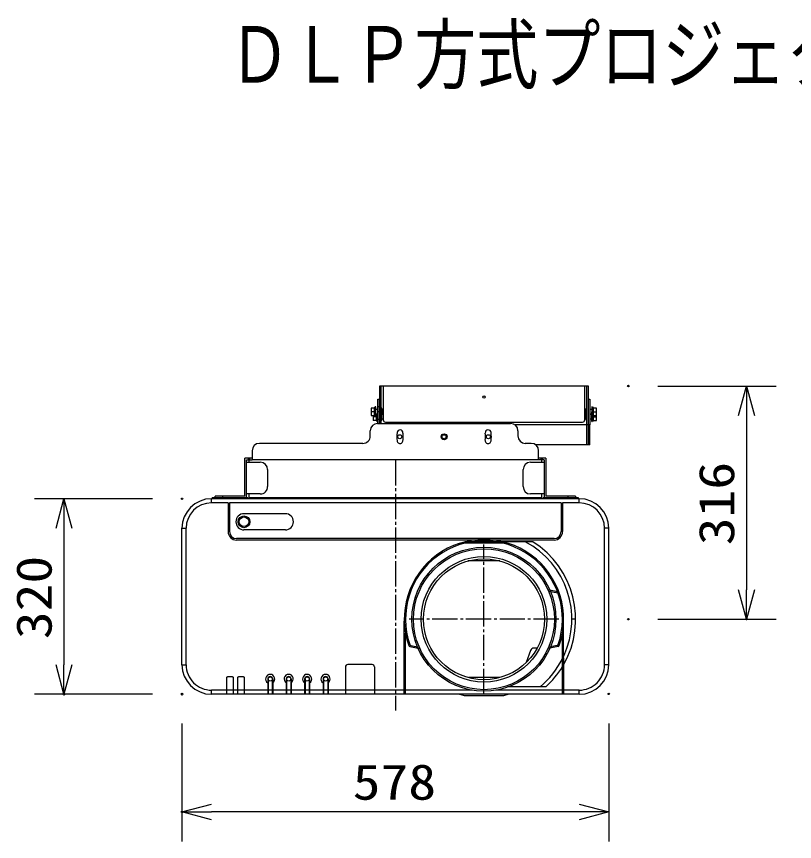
# Model space of a CAD drawing. Units: millimetres, scale not verified. Extents: x -63 to 63, y -57 to 57.
# Drawn here: x -49.8 to 2.8, y 1.5 to 57.4 of the extents above; entities that cross this region are included whole.
import ezdxf
from ezdxf.enums import TextEntityAlignment as Align

# ---------------------------------------------------------------- set-up
doc = ezdxf.new("R2010")
doc.units = ezdxf.units.MM
doc.header["$LTSCALE"] = 0.190236
doc.header["$PDMODE"] = 32
doc.header["$PDSIZE"] = 0.0951
doc.linetypes.add('CHAIN2', pattern=[12, 9, -1, 1, -1])
for name, color, linetype in [('0-0_MOJI1', 2, 'Continuous'), ('0-2_GAIKEI', 1, 'Continuous'), ('0-4_SUNPO', 3, 'Continuous'), ('0-5_Defpoints', 7, 'Continuous')]:
    doc.layers.add(name, color=color, linetype=linetype)
doc.styles.add('ＭＳ ゴシック', font='')
doc.styles.get('ＭＳ ゴシック').set_extended_font_data('MS Gothic')

# ---------------------------------------------------------------- blocks, each defined once
blk = doc.blocks.new('_OPEN30')
at = {"layer": '0-5_Defpoints'}
blk.add_line((0, 0), (-1, 0), dxfattribs=at)
blk.add_lwpolyline([(-1, 0.26795), (0, 0), (-1, -0.26795)], dxfattribs=at)

msp = doc.modelspace()

# ---------------------------------------------------------------- linework, layer by layer
at = {"layer": '0-2_GAIKEI', "color": 7}
for p, q in [((-11.1174, 32.3722), (-25.264, 32.3722)), ((-25.264, 32.3722), (-25.264, 29.8317)), ((-11.1174, 28.3872), (-11.1174, 32.3722)), ((-25.3907, 29.8368), (-16.3907, 29.8368)), ((-25.8907, 28.9868), (-25.8907, 29.3368)), ((-15.8907, 29.3368), (-15.8907, 28.9868)), ((-33.8907, 27.9868), (-33.8907, 27.3618)), ((-26.3907, 28.4868), (-33.3907, 28.4868)), ((-14.9907, 28.4868), (-15.3907, 28.4868)), ((-11.0178, 28.3872), (-14.6912, 28.3872)), ((-14.4907, 27.3618), (-14.4907, 27.9868)), ((-34.3907, 24.9118), (-34.3907, 27.4868)), ((-13.9907, 27.4868), (-13.9907, 24.9118)), ((-34.2657, 24.7868), (-34.2657, 27.3618)), ((-14.1157, 27.3618), (-33.8907, 27.3618)), ((-14.1157, 27.3618), (-14.1157, 24.7868)), ((-11.7407, 24.7368), (-36.6407, 24.7368)), ((-34.1907, 24.7868), (-36.5908, 24.7868)), ((-36.5908, 24.7368), (-36.5908, 24.7868)), ((-36.3907, 24.7868), (-36.3907, 24.9118)), ((-35.8907, 24.9118), (-36.3907, 24.9118)), ((-34.3907, 24.9118), (-35.8907, 24.9118)), ((-34.1907, 24.7368), (-34.1907, 24.7868)), ((-11.7907, 24.7868), (-14.1907, 24.7868)), ((-14.1907, 24.7368), (-14.1907, 24.7868)), ((-11.9907, 24.9118), (-11.9907, 24.7868)), ((-11.7907, 24.7368), (-11.7907, 24.7868)), ((-38.6407, 13.4868), (-38.6407, 22.7368)), ((-9.7407, 13.4868), (-9.7407, 22.7368)), ((-11.7407, 11.4868), (-36.6407, 11.4868))]:
    msp.add_line(p, q, dxfattribs=at)
at = {"layer": '0-2_GAIKEI'}
for p, q in [((-25.1644, 32.3722), (-25.1644, 31.2139)), ((-25.015, 32.3722), (-25.015, 30.0808)), ((-11.3665, 30.0808), (-11.3665, 32.3722)), ((-11.217, 31.2139), (-11.217, 32.3722)), ((-25.3836, 30.9774), (-25.3836, 31.4755)), ((-25.3836, 31.4755), (-25.284, 31.4755)), ((-25.284, 31.4755), (-25.284, 30.9774)), ((-11.1174, 31.4755), (-11.0178, 31.4755)), ((-11.0178, 31.4755), (-11.0178, 30.9774)), ((-25.548, 30.9151), (-25.6227, 30.9151)), ((-25.6227, 30.9151), (-25.6227, 30.8778)), ((-25.6227, 30.8758), (-25.6227, 30.6308)), ((-25.5081, 30.9525), (-25.548, 30.9525)), ((-25.3836, 30.7782), (-25.5081, 30.7782)), ((-25.3836, 30.9774), (-25.284, 30.9774)), ((-25.3836, 30.6287), (-25.3836, 30.9774)), ((-25.284, 30.9774), (-25.284, 30.6287)), ((-25.1644, 31.2139), (-25.264, 31.2139)), ((-25.1644, 30.752), (-25.264, 30.752)), ((-25.1644, 31.2139), (-25.1644, 30.752)), ((-25.1146, 30.8653), (-25.1644, 30.8653)), ((-25.1644, 30.752), (-25.1644, 29.8317)), ((-25.0498, 30.7782), (-25.1146, 30.7782)), ((-25.0249, 30.7533), (-25.0498, 30.7782)), ((-11.3515, 30.7782), (-11.3665, 30.7632)), ((-11.2668, 30.7782), (-11.3515, 30.7782)), ((-11.217, 30.8653), (-11.2668, 30.8653)), ((-11.2668, 30.8653), (-11.2668, 30.3921)), ((-11.217, 30.752), (-11.217, 31.2139)), ((-11.217, 29.7321), (-11.217, 30.752)), ((-11.0178, 30.9774), (-11.0178, 30.6287)), ((-10.8932, 30.7782), (-11.0178, 30.7782)), ((-10.8534, 30.9525), (-10.8932, 30.9525)), ((-10.8932, 30.9525), (-10.8932, 30.6287)), ((-10.8534, 30.6287), (-10.8534, 30.9525)), ((-10.7787, 30.9151), (-10.8534, 30.9151)), ((-10.7787, 30.8778), (-10.7787, 30.9151)), ((-10.7787, 30.8778), (-10.7787, 30.8757)), ((-10.5794, 30.8778), (-10.7787, 30.8778)), ((-10.7787, 30.6308), (-10.7787, 30.8757)), ((-25.8219, 30.3797), (-25.6227, 30.3797)), ((-25.6227, 30.6287), (-25.6227, 30.6308)), ((-25.6227, 30.6267), (-25.6227, 30.3817)), ((-25.6227, 30.3797), (-25.6227, 30.3817)), ((-25.6227, 30.3797), (-25.6227, 30.3423)), ((-25.6227, 30.3423), (-25.548, 30.3423)), ((-25.548, 30.3049), (-25.5081, 30.3049)), ((-25.5081, 30.4793), (-25.3836, 30.4793)), ((-25.4982, 30.4793), (-25.4982, 30.297)), ((-25.4982, 30.295), (-25.4982, 30.297)), ((-25.4982, 30.293), (-25.4982, 30.048)), ((-25.4234, 30.4793), (-25.4234, 29.9712)), ((-25.284, 30.6287), (-25.3836, 30.6287)), ((-25.3836, 30.1306), (-25.3836, 30.6287)), ((-25.284, 30.6287), (-25.284, 30.1306)), ((-25.1644, 30.3921), (-25.1146, 30.3921)), ((-25.1146, 30.4793), (-25.0498, 30.4793)), ((-25.015, 30.4444), (-25.1146, 30.4444)), ((-25.0498, 30.4793), (-25.0249, 30.5042)), ((-11.3665, 30.4942), (-11.3515, 30.4793)), ((-11.3515, 30.4444), (-11.3665, 30.4295)), ((-11.3515, 30.4793), (-11.2668, 30.4793)), ((-11.2668, 30.4444), (-11.3515, 30.4444)), ((-11.2668, 30.3921), (-11.217, 30.3921)), ((-11.2668, 30.3921), (-11.2668, 30.0584)), ((-11.0178, 30.6287), (-11.0178, 30.1306)), ((-11.0178, 30.4793), (-10.8932, 30.4793)), ((-10.8932, 30.4444), (-11.0178, 30.4444)), ((-10.8932, 29.9712), (-10.8932, 30.6287)), ((-10.8534, 30.6287), (-10.8534, 29.9712)), ((-10.7787, 30.6287), (-10.7787, 30.6267)), ((-10.7787, 30.3817), (-10.7787, 30.6267)), ((-10.7787, 30.3423), (-10.7787, 30.3797)), ((-10.7787, 30.297), (-10.7787, 30.3423)), ((-10.7787, 30.295), (-10.7787, 30.2929)), ((-10.7787, 30.048), (-10.7787, 30.2929)), ((-25.4982, 30.0459), (-25.6974, 30.0459)), ((-25.4982, 30.0459), (-25.4982, 30.048)), ((-25.4982, 30.0459), (-25.4982, 30.0086)), ((-25.4982, 30.0086), (-25.4234, 30.0086)), ((-25.4234, 29.9712), (-25.3836, 29.9712)), ((-25.3836, 29.8317), (-25.3836, 30.1306)), ((-25.3836, 30.1306), (-25.284, 30.1306)), ((-25.284, 30.1306), (-25.284, 29.8317)), ((-25.1644, 30.0584), (-25.1146, 30.0584)), ((-25.1146, 30.1455), (-25.015, 30.1455)), ((-24.8655, 29.9314), (-11.5159, 29.9314)), ((-11.217, 29.7321), (-16.0845, 29.7321)), ((-11.3665, 30.1605), (-11.3515, 30.1456)), ((-11.3515, 30.1455), (-11.2668, 30.1455)), ((-11.2668, 30.0584), (-11.217, 30.0584)), ((-11.217, 28.3872), (-11.217, 29.7321)), ((-11.1174, 29.7321), (-11.217, 29.7321)), ((-11.0178, 29.7321), (-11.1174, 29.7321)), ((-11.0178, 30.1455), (-10.8932, 30.1455)), ((-11.0178, 30.1306), (-11.0178, 29.7321)), ((-11.0178, 28.3872), (-11.0178, 29.7321)), ((-10.8932, 29.9712), (-10.8534, 29.9712)), ((-10.8534, 30.0086), (-10.7787, 30.0086)), ((-10.7787, 30.0086), (-10.7787, 30.0459)), ((-33.8907, 27.4868), (-34.3907, 27.4868)), ((-34.1407, 27.3618), (-34.1407, 27.4868)), ((-34.0407, 27.3618), (-34.0407, 27.4868)), ((-13.9907, 27.4868), (-14.4907, 27.4868)), ((-14.3407, 27.4868), (-14.3407, 27.3618)), ((-14.2407, 27.4868), (-14.2407, 27.3618)), ((-34.2657, 27.3618), (-33.8907, 27.3618)), ((-34.2657, 27.2118), (-33.3407, 27.2118)), ((-34.0907, 27.2118), (-34.0907, 27.3618)), ((-15.0407, 27.2118), (-14.1157, 27.2118)), ((-14.2907, 27.3618), (-14.2907, 27.2118)), ((-32.8407, 26.7118), (-32.8407, 25.5618)), ((-15.5407, 25.5618), (-15.5407, 26.7118)), ((-36.6407, 24.4553), (-36.6407, 24.7368)), ((-35.8907, 24.9118), (-35.8907, 24.7868)), ((-33.3407, 25.0618), (-34.2657, 25.0618)), ((-34.0907, 24.7868), (-34.0907, 25.0618)), ((-14.2907, 24.7868), (-34.0907, 24.7868)), ((-14.1157, 25.0618), (-15.0407, 25.0618)), ((-14.2907, 25.0618), (-14.2907, 24.7868)), ((-12.4907, 24.7868), (-12.4907, 24.9118)), ((-11.7407, 24.4553), (-11.7407, 24.7368)), ((-35.5151, 24.4553), (-36.6407, 24.4553)), ((-35.5151, 24.4553), (-35.5151, 22.5118)), ((-12.9653, 24.4553), (-35.4162, 24.4553)), ((-35.4161, 24.4553), (-35.4161, 22.5118)), ((-12.9653, 24.4553), (-12.9653, 22.5118)), ((-12.8664, 24.4553), (-12.8664, 22.5118)), ((-11.7407, 24.4553), (-12.8664, 24.4553)), ((-31.6407, 23.7243), (-34.4407, 23.7243)), ((-38.6407, 22.7368), (-38.3592, 22.7368)), ((-38.3592, 13.4868), (-38.3592, 22.7368)), ((-31.6407, 22.6243), (-34.4407, 22.6243)), ((-10.0222, 13.4868), (-10.0222, 22.7368)), ((-9.7407, 22.7368), (-10.0222, 22.7368)), ((-13.4407, 22.0364), (-34.9407, 22.0364)), ((-13.4407, 21.9374), (-34.9407, 21.9374)), ((-14.8787, 21.8256), (-19.4644, 21.8256)), ((-16.8624, 21.7178), (-19.5189, 21.7178)), ((-17.1099, 20.5228), (-19.2716, 20.5228)), ((-13.2144, 18.4342), (-13.8498, 18.5555)), ((-13.1818, 18.3448), (-13.8051, 18.4546)), ((-23.5965, 11.4868), (-23.5871, 16.4505)), ((-12.7849, 11.4868), (-12.7943, 16.4505)), ((-11.9809, 16.5728), (-12.2388, 16.5728)), ((-23.5085, 11.4868), (-23.5051, 15.6272)), ((-12.8729, 11.4868), (-12.8764, 15.6272)), ((-23.2063, 14.718), (-22.536, 14.5999)), ((-23.1418, 14.7906), (-22.5763, 14.691)), ((-14.5895, 14.6228), (-14.8056, 14.6228)), ((-13.1751, 14.718), (-13.8454, 14.5999)), ((-13.2397, 14.7906), (-13.8051, 14.691)), ((-15.0405, 14.4583), (-15.3416, 13.6311)), ((-38.6091, 13.4868), (-38.3592, 13.4868)), ((-25.7642, 13.4968), (-27.4172, 13.4968)), ((-9.7407, 13.4868), (-10.0222, 13.4868)), ((-27.5775, 13.3366), (-27.5775, 11.4868)), ((-25.6039, 13.3366), (-25.6039, 11.4868)), ((-35.6001, 11.4868), (-35.6001, 12.6233)), ((-35.5402, 12.6832), (-35.2413, 12.6832)), ((-35.1814, 12.6233), (-35.1814, 11.4868)), ((-34.8501, 11.4868), (-34.8501, 12.6233)), ((-34.7902, 12.6832), (-34.4913, 12.6832)), ((-34.4314, 12.6233), (-34.4314, 11.4868)), ((-32.8355, 12.5243), (-32.8355, 11.4868)), ((-32.8072, 12.5243), (-32.8072, 11.4868)), ((-32.5242, 12.5243), (-32.5242, 11.4868)), ((-32.496, 12.5243), (-32.496, 11.4868)), ((-31.5855, 12.5243), (-31.5855, 11.4868)), ((-31.5572, 12.5243), (-31.5572, 11.4868)), ((-31.2742, 12.5243), (-31.2742, 11.4868)), ((-31.246, 12.5243), (-31.246, 11.4868)), ((-30.3355, 12.5243), (-30.3355, 11.4868)), ((-30.3072, 12.5243), (-30.3072, 11.4868)), ((-30.0242, 12.5243), (-30.0242, 11.4868)), ((-29.996, 12.5243), (-29.996, 11.4868)), ((-29.0855, 12.5243), (-29.0855, 11.4868)), ((-29.0572, 12.5243), (-29.0572, 11.4868)), ((-28.7742, 12.5243), (-28.7742, 11.4868)), ((-28.746, 12.5243), (-28.746, 11.4868)), ((-17.1099, 12.6228), (-19.2133, 12.6228)), ((-18.9858, 11.7683), (-36.6407, 11.7683)), ((-36.6407, 11.4868), (-36.6407, 11.7683)), ((-11.7407, 11.7683), (-17.3956, 11.7683)), ((-13.9918, 11.9978), (-16.5667, 11.9978)), ((-11.7407, 11.4868), (-11.7407, 11.7683)), ((-19.5138, 11.3778), (-19.8851, 11.4868)), ((-16.8677, 11.3778), (-19.5138, 11.3778)), ((-16.4963, 11.4868), (-16.8677, 11.3778))]:
    msp.add_line(p, q, dxfattribs=at)
at = {"layer": '0-2_GAIKEI', "color": 7, "linetype": 'CHAIN2'}
for p, q in [((-24.1907, 27.3514), (-24.1907, 10.3942)), ((-18.1907, 11.5112), (-18.1907, 21.6344)), ((-13.1291, 16.5728), (-23.2523, 16.5728))]:
    msp.add_line(p, q, dxfattribs=at)
at = {"layer": '0-2_GAIKEI'}
for points in [[(-25.6227, 30.8758), (-25.6227, 30.8778), (-25.8219, 30.8778)], [(-25.8219, 30.8778), (-25.8219, 30.6287), (-25.8219, 30.3797)], [(-25.548, 30.9525), (-25.548, 30.6287), (-25.548, 30.3049)], [(-25.5081, 30.3049), (-25.5081, 30.6287), (-25.5081, 30.9525)], [(-25.1146, 30.3921), (-25.1146, 30.6287), (-25.1146, 30.8653)], [(-25.0498, 30.4793), (-25.0498, 30.6287), (-25.0498, 30.7782)], [(-25.0249, 30.7533), (-25.0249, 30.6287), (-25.0249, 30.5042)], [(-11.3515, 30.7782), (-11.3515, 30.6287), (-11.3515, 30.4793)], [(-10.5794, 30.3797), (-10.5794, 30.6287), (-10.5794, 30.8778)], [(-25.6227, 30.6267), (-25.6227, 30.6287), (-25.8219, 30.6287)], [(-25.6974, 30.3797), (-25.6974, 30.295), (-25.6974, 30.0459)], [(-25.4982, 30.293), (-25.4982, 30.295), (-25.6974, 30.295)], [(-25.1146, 30.0584), (-25.1146, 30.295), (-25.1146, 30.3921)], [(-11.3515, 30.4444), (-11.3515, 30.295), (-11.3515, 30.1455)], [(-10.7787, 30.6308), (-10.7787, 30.6287), (-10.5794, 30.6287)], [(-10.7787, 30.3817), (-10.7787, 30.3797), (-10.5794, 30.3797)], [(-10.7787, 30.048), (-10.7787, 30.0459), (-10.5794, 30.0459), (-10.5794, 30.295), (-10.5794, 30.3797)], [(-10.7787, 30.297), (-10.7787, 30.295), (-10.5794, 30.295)], [(-35.6001, 12.6233), (-35.6, 12.6251), (-35.6, 12.6269), (-35.5998, 12.6288), (-35.5996, 12.6306), (-35.5993, 12.6324), (-35.599, 12.6343), (-35.5986, 12.6361), (-35.5981, 12.6379), (-35.5976, 12.6397), (-35.5971, 12.6415), (-35.5964, 12.6433), (-35.5958, 12.645), (-35.595, 12.6468), (-35.5943, 12.6485), (-35.5934, 12.6502), (-35.5925, 12.6518), (-35.5916, 12.6535), (-35.5906, 12.6551), (-35.5896, 12.6567), (-35.5885, 12.6582), (-35.5874, 12.6598), (-35.5862, 12.6612), (-35.5849, 12.6627), (-35.5837, 12.6641), (-35.5824, 12.6654), (-35.581, 12.6668), (-35.5796, 12.668), (-35.5781, 12.6693), (-35.5767, 12.6704), (-35.5751, 12.6716), (-35.5736, 12.6727), (-35.572, 12.6737), (-35.5704, 12.6747), (-35.5687, 12.6756), (-35.5671, 12.6765), (-35.5654, 12.6773), (-35.5637, 12.6781), (-35.5619, 12.6789), (-35.5602, 12.6795)], [(-35.5602, 12.6795), (-35.5584, 12.6801), (-35.5566, 12.6807), (-35.5548, 12.6812), (-35.553, 12.6817), (-35.5512, 12.6821), (-35.5493, 12.6824), (-35.5475, 12.6827), (-35.5457, 12.6829), (-35.5438, 12.683), (-35.542, 12.6831), (-35.5402, 12.6832), (-35.5402, 12.6832)], [(-35.2413, 12.6832), (-35.2395, 12.6831), (-35.2376, 12.683), (-35.2358, 12.6829), (-35.234, 12.6827), (-35.2321, 12.6824), (-35.2303, 12.6821), (-35.2285, 12.6817), (-35.2267, 12.6812), (-35.2249, 12.6807), (-35.2231, 12.6801), (-35.2213, 12.6795), (-35.2195, 12.6789), (-35.2178, 12.6781), (-35.2161, 12.6773), (-35.2144, 12.6765), (-35.2127, 12.6756), (-35.2111, 12.6747), (-35.2095, 12.6737), (-35.2079, 12.6727), (-35.2063, 12.6716), (-35.2048, 12.6704), (-35.2033, 12.6693), (-35.2019, 12.668), (-35.2005, 12.6668), (-35.1991, 12.6654), (-35.1978, 12.6641), (-35.1965, 12.6627), (-35.1953, 12.6612), (-35.1941, 12.6598), (-35.193, 12.6582), (-35.1919, 12.6567), (-35.1909, 12.6551), (-35.1899, 12.6535), (-35.1889, 12.6518), (-35.188, 12.6502), (-35.1872, 12.6485), (-35.1864, 12.6467), (-35.1857, 12.645), (-35.185, 12.6433)], [(-35.185, 12.6433), (-35.1844, 12.6415), (-35.1838, 12.6397), (-35.1833, 12.6379), (-35.1829, 12.6361), (-35.1825, 12.6343), (-35.1822, 12.6324), (-35.1819, 12.6306), (-35.1817, 12.6288), (-35.1815, 12.6269), (-35.1814, 12.6251), (-35.1814, 12.6233)], [(-34.8501, 12.6233), (-34.85, 12.6251), (-34.85, 12.6269), (-34.8498, 12.6288), (-34.8496, 12.6306), (-34.8493, 12.6324), (-34.849, 12.6343), (-34.8486, 12.6361), (-34.8481, 12.6379), (-34.8476, 12.6397), (-34.8471, 12.6415), (-34.8464, 12.6433), (-34.8458, 12.645), (-34.845, 12.6468), (-34.8443, 12.6485), (-34.8434, 12.6502), (-34.8425, 12.6518), (-34.8416, 12.6535), (-34.8406, 12.6551), (-34.8396, 12.6567), (-34.8385, 12.6582), (-34.8374, 12.6598), (-34.8362, 12.6612), (-34.8349, 12.6627), (-34.8337, 12.6641), (-34.8324, 12.6654), (-34.831, 12.6668), (-34.8296, 12.668), (-34.8281, 12.6693), (-34.8267, 12.6704), (-34.8251, 12.6716), (-34.8236, 12.6727), (-34.822, 12.6737), (-34.8204, 12.6747), (-34.8187, 12.6756), (-34.8171, 12.6765), (-34.8154, 12.6773), (-34.8137, 12.6781), (-34.8119, 12.6789), (-34.8102, 12.6795)], [(-34.8102, 12.6795), (-34.8084, 12.6801), (-34.8066, 12.6807), (-34.8048, 12.6812), (-34.803, 12.6817), (-34.8012, 12.6821), (-34.7993, 12.6824), (-34.7975, 12.6827), (-34.7957, 12.6829), (-34.7938, 12.683), (-34.792, 12.6831), (-34.7902, 12.6832), (-34.7902, 12.6832)], [(-34.4913, 12.6832), (-34.4895, 12.6831), (-34.4876, 12.683), (-34.4858, 12.6829), (-34.484, 12.6827), (-34.4821, 12.6824), (-34.4803, 12.6821), (-34.4785, 12.6817), (-34.4767, 12.6812), (-34.4749, 12.6807), (-34.4731, 12.6801), (-34.4713, 12.6795), (-34.4695, 12.6789), (-34.4678, 12.6781), (-34.4661, 12.6773), (-34.4644, 12.6765), (-34.4627, 12.6756), (-34.4611, 12.6747), (-34.4595, 12.6737), (-34.4579, 12.6727), (-34.4563, 12.6716), (-34.4548, 12.6704), (-34.4533, 12.6693), (-34.4519, 12.668), (-34.4505, 12.6668), (-34.4491, 12.6654), (-34.4478, 12.6641), (-34.4465, 12.6627), (-34.4453, 12.6612), (-34.4441, 12.6598), (-34.443, 12.6582), (-34.4419, 12.6567), (-34.4409, 12.6551), (-34.4399, 12.6535), (-34.4389, 12.6518), (-34.438, 12.6502), (-34.4372, 12.6485), (-34.4364, 12.6467), (-34.4357, 12.645), (-34.435, 12.6433)], [(-34.435, 12.6433), (-34.4344, 12.6415), (-34.4338, 12.6397), (-34.4333, 12.6379), (-34.4329, 12.6361), (-34.4325, 12.6343), (-34.4322, 12.6324), (-34.4319, 12.6306), (-34.4317, 12.6288), (-34.4315, 12.6269), (-34.4314, 12.6251), (-34.4314, 12.6233)]]:
    msp.add_lwpolyline(points, dxfattribs=at)
at = {"layer": '0-2_GAIKEI', "color": 7}
msp.add_lwpolyline([(-11.9907, 24.9118), (-12.4907, 24.9118), (-13.9907, 24.9118)], dxfattribs=at)
at = {"layer": '0-2_GAIKEI'}
for centre, radius in [((-18.1907, 31.625), 0.0747), ((-23.8907, 28.9368), 0.1375), ((-20.8907, 28.9368), 0.2), ((-20.8907, 28.9368), 0.1375), ((-17.8907, 28.9368), 0.1375), ((-34.4407, 23.1743), 0.4), ((-34.4407, 23.1743), 0.325), ((-18.1907, 16.5728), 4.8784), ((-18.1907, 16.5728), 4.7723), ((-18.1907, 16.5728), 4.2538), ((-18.1907, 16.5728), 4.0952), ((-32.6657, 12.5243), 0.1415), ((-31.4157, 12.5243), 0.1415), ((-30.1657, 12.5243), 0.1415), ((-28.9157, 12.5243), 0.1415)]:
    msp.add_circle(centre, radius, dxfattribs=at)
at = {"layer": '0-2_GAIKEI', "color": 7}
for centre, radius, start, end in [((-25.3907, 29.3368), 0.5, 90, 179.99998), ((-16.3907, 29.3368), 0.5, 0, 89.99998), ((-26.3907, 28.9868), 0.5, 269.99996, 0), ((-15.3907, 28.9868), 0.5, 179.99998, 269.99996), ((-33.3907, 27.9868), 0.5, 90, 179.99998), ((-14.9907, 27.9868), 0.5, 0, 89.99998), ((-36.6407, 22.7368), 2, 90.00004, 180.00002), ((-11.7407, 22.7368), 2, 359.99998, 89.99996), ((-36.6407, 13.4868), 2, 180.00002, 270), ((-11.7407, 13.4868), 2, 270, 359.99998)]:
    msp.add_arc(centre, radius, start, end, dxfattribs=at)
at = {"layer": '0-2_GAIKEI'}
for centre, radius, start, end in [((-24.8655, 30.0808), 0.1494, 179.99998, 269.99996), ((-11.5159, 30.0808), 0.1494, 269.99996, 0), ((-20.8907, 28.9368), 3.2, 174.99996, 184.99995), ((-23.8793, 29.1983), 0.2, 355.00005, 174.99996), ((-20.8907, 28.9368), 2.8, 174.99996, 184.99995), ((-17.9021, 29.1983), 0.2, 5.00004, 184.99995), ((-20.8907, 28.9368), 2.8, 354.99997, 4.99997), ((-20.8907, 28.9368), 3.2, 354.99997, 4.99997), ((-23.8793, 28.6753), 0.2, 184.99995, 4.99997), ((-17.9021, 28.6753), 0.2, 174.99996, 354.99997), ((-33.3407, 26.7118), 0.5, 0, 89.99998), ((-15.0407, 26.7118), 0.5, 90, 179.99998), ((-33.3407, 25.5618), 0.5, 269.99996, 0), ((-15.0407, 25.5618), 0.5, 179.99998, 269.99996), ((-36.6407, 22.7368), 1.7185, 90.00004, 180.00002), ((-11.7407, 22.7368), 1.7185, 359.99998, 89.99996), ((-34.4407, 23.1743), 0.55, 90, 270), ((-31.6407, 23.1743), 0.55, 270, 90), ((-34.9407, 22.5118), 0.5744, 180.00002, 270), ((-34.9407, 22.5118), 0.4754, 180.00002, 270), ((-13.4407, 22.5118), 0.5744, 270, 359.99998), ((-13.4407, 22.5118), 0.4754, 270, 359.99998), ((-18.1907, 16.5728), 5.3978, 340.63982, 199.36123), ((-18.1907, 16.5728), 5.3131, 341.15705, 198.84401), ((-18.1907, 16.5728), 5.9519, 335.15177, 61.95118), ((-18.1907, 16.5728), 6.2098, 330.44814, 57.76803), ((-23.189, 14.8165), 0.1, 199.36019, 259.99999), ((-23.1244, 14.8891), 0.1, 198.84295, 260.01137), ((-14.8056, 14.3728), 0.25, 89.99996, 159.99716), ((-13.257, 14.8891), 0.1, 279.98863, 341.15705), ((-13.1925, 14.8165), 0.1, 280.00001, 340.63982), ((-36.6407, 13.4868), 1.7185, 179.9998, 270.00052), ((-27.4173, 13.3367), 0.1601, 89.96634, 180.03366), ((-25.7641, 13.3367), 0.1601, 359.96502, 90.03061), ((-18.1907, 16.5728), 5.9519, 309.76609, 333.26857), ((-11.7407, 13.4868), 1.7185, 269.99948, 0.0002), ((-18.1907, 16.5728), 6.2098, 312.54553, 328.88212), ((-32.6657, 12.5243), 0.3112, 303.06153, 236.93813), ((-32.6657, 12.5243), 0.1698, 0, 180), ((-31.4157, 12.5243), 0.3112, 303.06153, 236.93813), ((-31.4157, 12.5243), 0.1698, 0, 180), ((-30.1657, 12.5243), 0.3112, 303.06153, 236.93813), ((-30.1657, 12.5243), 0.1698, 0, 180), ((-28.9157, 12.5243), 0.3112, 303.06153, 236.93813), ((-28.9157, 12.5243), 0.1698, 0, 180)]:
    msp.add_arc(centre, radius, start, end, dxfattribs=at)
at = {"layer": '0-4_SUNPO'}
for p, q in [((-6.4113, 32.3722), (1.5887, 32.3722)), ((-0.4113, 30.3721), (-0.4113, 18.5728)), ((-40.6353, 24.7368), (-48.6353, 24.7368)), ((-46.6353, 22.7368), (-46.6353, 13.4868)), ((-6.4113, 16.5728), (1.5887, 16.5728)), ((-40.6353, 11.4868), (-48.6353, 11.4868)), ((-38.6407, 9.514), (-38.6407, 1.514)), ((-9.7407, 9.514), (-9.7407, 1.514)), ((-11.7407, 3.514), (-36.6407, 3.514))]:
    msp.add_line(p, q, dxfattribs=at)
at = {"layer": '0-5_Defpoints'}
for p in [(-8.4114, 32.3722), (-38.6352, 24.7368), (-8.4114, 16.5728), (-0.4113, 16.5728), (-46.6353, 11.4868), (-38.6407, 11.514), (-38.6352, 11.4868), (-9.7407, 11.514), (-38.6407, 3.514)]:
    msp.add_point(p, dxfattribs=at)

# ---------------------------------------------------------------- block references
at = {"layer": '0-4_SUNPO', "xscale": 2, "yscale": 2}
for p, rotation in [((-0.4113, 32.3722), 90), ((-46.6353, 24.7368), 90), ((-0.4113, 16.5728), 270), ((-46.6353, 11.4868), 270), ((-38.6407, 3.514), 180)]:
    msp.add_blockref('_OPEN30', p, dxfattribs=dict(at, rotation=rotation))
msp.add_blockref('_OPEN30', (-9.7407, 3.514), dxfattribs=at)

# ---------------------------------------------------------------- texts
at = {"layer": '0-0_MOJI1', "style": 'ＭＳ ゴシック', "width": 0.8}
msp.add_text('ＤＬＰ方式プロジェクター天吊り金具付（低天井）', height=3.848, dxfattribs=at).set_placement((-35.5001, 51.7599), align=Align.BOTTOM_LEFT)
at = {"layer": '0-4_SUNPO', "style": 'ＭＳ ゴシック', "width": 1.15}
for s, p in [('316', (-0.5209, 21.5853)), ('320', (-46.7448, 15.2246))]:
    msp.add_text(s, height=2.406, rotation=90, dxfattribs=at).set_placement(p, align=Align.BOTTOM_LEFT)
msp.add_text('578', height=2.406, dxfattribs=at).set_placement((-27.0779, 3.6236), align=Align.BOTTOM_LEFT)

doc.saveas('drawing.dxf')
